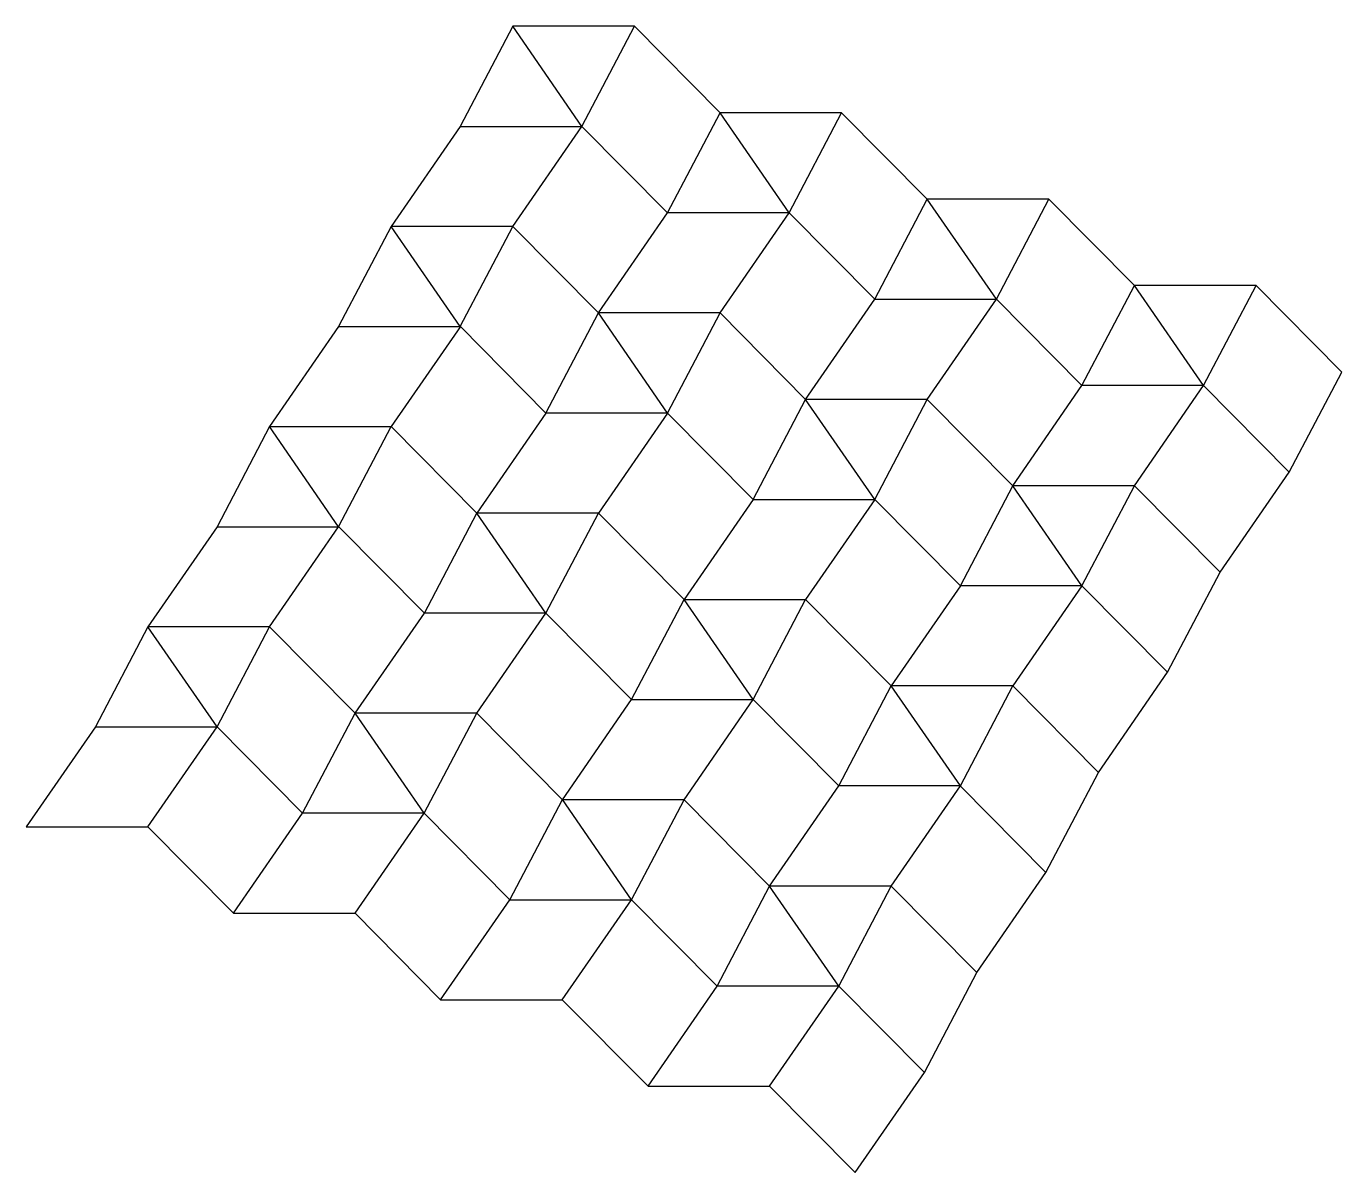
# Model space of a CAD drawing. Extents: x -40 to 68, y -94 to 0.
import ezdxf

# ---------------------------------------------------------------- set-up
doc = ezdxf.new("R2010")
doc.units = 0
for name, color, linetype in [('Mountain', 1, 'Continuous'), ('Outline', 3, 'Continuous'), ('Valley', 5, 'Continuous')]:
    doc.layers.add(name, color=color, linetype=linetype)

msp = doc.modelspace()

# ---------------------------------------------------------------- linework, layer by layer
at = {"layer": 'Mountain', "color": 1}
for p, q in [((12.73, -15.33), (17.04, -7.11)), ((22.73, -15.34), (17.04, -7.11)), ((22.73, -15.34), (27.04, -7.11)), ((-4.32, -8.23), (5.68, -8.23)), ((17.04, -23.56), (22.73, -15.34)), ((22.73, -15.34), (29.76, -22.44)), ((-4.32, -24.68), (-10, -16.46)), ((-4.32, -24.68), (0, -16.46)), ((46.8, -29.54), (51.12, -21.32)), ((56.8, -29.54), (51.12, -21.32)), ((56.8, -29.54), (61.12, -21.32)), ((24.08, -30.67), (29.76, -22.44)), ((29.76, -22.44), (39.76, -22.44)), ((17.04, -23.56), (7.04, -23.56)), ((17.04, -23.56), (24.08, -30.67)), ((-4.31, -24.69), (-9.99, -32.91)), ((2.73, -31.79), (-4.31, -24.69)), ((51.12, -37.77), (56.8, -29.54)), ((63.84, -36.65), (56.8, -29.54)), ((19.76, -38.89), (24.08, -30.67)), ((29.76, -38.89), (24.08, -30.67)), ((29.76, -38.89), (34.08, -30.67)), ((2.72, -31.79), (-2.96, -40.02)), ((12.72, -31.79), (2.72, -31.79)), ((-20, -32.91), (-10, -32.91)), ((-2.96, -40.02), (-9.99, -32.91)), ((51.12, -37.77), (41.12, -37.77)), ((58.16, -44.88), (51.12, -37.77)), ((29.76, -38.89), (24.08, -47.12)), ((36.8, -46), (29.76, -38.89)), ((-7.27, -48.24), (-2.96, -40.02)), ((2.72, -48.24), (-2.96, -40.02)), ((2.72, -48.24), (7.04, -40.02)), ((-24.32, -41.14), (-14.32, -41.14)), ((36.8, -46), (31.11, -54.23)), ((46.8, -46), (36.8, -46)), ((14.08, -47.12), (24.08, -47.12)), ((31.11, -54.23), (24.08, -47.12)), ((-2.96, -56.47), (2.72, -48.24)), ((2.73, -48.25), (9.76, -55.35)), ((-24.32, -57.59), (-30, -49.37)), ((-24.32, -57.59), (-20, -49.37)), ((26.8, -62.45), (31.11, -54.23)), ((36.8, -62.45), (31.11, -54.23)), ((36.8, -62.45), (41.11, -54.23)), ((4.08, -63.58), (9.76, -55.35)), ((9.76, -55.35), (19.76, -55.35)), ((-2.96, -56.47), (-12.96, -56.47)), ((-2.96, -56.47), (4.08, -63.58)), ((-30, -65.82), (-24.32, -57.59)), ((-17.28, -64.7), (-24.32, -57.59)), ((31.11, -70.68), (36.8, -62.45)), ((43.84, -69.56), (36.8, -62.46)), ((-0.24, -71.8), (4.08, -63.57)), ((9.76, -71.8), (4.08, -63.57)), ((9.76, -71.8), (14.08, -63.58)), ((-22.96, -72.92), (-17.28, -64.7)), ((-7.28, -64.7), (-17.28, -64.7)), ((31.11, -70.68), (21.11, -70.68)), ((38.16, -77.79), (31.12, -70.68)), ((4.07, -80.03), (9.76, -71.8)), ((16.8, -78.91), (9.76, -71.8)), ((11.12, -87.14), (16.8, -78.91)), ((26.8, -78.91), (16.8, -78.91))]:
    msp.add_line(p, q, dxfattribs=at)
at = {"layer": 'Outline', "color": 3}
msp.add_lwpolyline([(10, 0), (0, 0), (-4.32, -8.23), (-10, -16.46), (-14.32, -24.68), (-20, -32.91), (-24.32, -41.14), (-30, -49.37), (-34.32, -57.59), (-40, -65.82), (-30, -65.82), (-22.96, -72.92), (-12.96, -72.92), (-5.93, -80.03), (4.07, -80.03), (11.12, -87.14), (21.12, -87.14), (28.16, -94.24), (33.84, -86.02), (38.16, -77.79), (43.84, -69.56), (48.16, -61.33), (53.84, -53.1), (58.16, -44.88), (63.84, -36.65), (68.16, -28.42), (61.12, -21.32), (51.12, -21.32), (44.08, -14.21), (34.08, -14.21), (27.04, -7.11), (17.04, -7.11)], close=True, dxfattribs=at)
at = {"layer": 'Valley', "color": 5}
for p, q in [((5.68, -8.23), (0, 0)), ((5.68, -8.23), (10, 0)), ((0, -16.46), (5.68, -8.23)), ((12.73, -15.33), (5.69, -8.23)), ((29.76, -22.44), (34.08, -14.21)), ((39.76, -22.44), (34.08, -14.21)), ((39.76, -22.44), (44.08, -14.21)), ((7.04, -23.56), (12.73, -15.33)), ((22.73, -15.34), (12.73, -15.33)), ((0, -16.46), (-10, -16.46)), ((7.04, -23.56), (0, -16.46)), ((34.08, -30.67), (39.76, -22.44)), ((46.8, -29.54), (39.76, -22.44)), ((2.73, -31.79), (7.04, -23.56)), ((12.72, -31.79), (7.04, -23.56)), ((12.72, -31.79), (17.04, -23.56)), ((-14.32, -24.68), (-4.32, -24.68)), ((41.12, -37.77), (46.8, -29.54)), ((56.8, -29.54), (46.8, -29.54)), ((34.08, -30.67), (24.08, -30.67)), ((41.12, -37.77), (34.08, -30.67)), ((12.73, -31.79), (7.04, -40.02)), ((12.73, -31.79), (19.76, -38.89)), ((-14.32, -41.14), (-20, -32.91)), ((-14.32, -41.14), (-10, -32.91)), ((36.8, -46), (41.12, -37.77)), ((46.8, -46), (41.12, -37.77)), ((46.8, -46), (51.12, -37.77)), ((19.76, -38.89), (14.08, -47.12)), ((19.76, -38.89), (29.76, -38.89)), ((7.04, -40.02), (-2.96, -40.02)), ((7.04, -40.02), (14.08, -47.12)), ((-20, -49.37), (-14.32, -41.14)), ((-7.27, -48.24), (-14.31, -41.14)), ((46.8, -46), (41.12, -54.23)), ((53.84, -53.1), (46.8, -46)), ((9.76, -55.35), (14.08, -47.12)), ((19.76, -55.35), (14.08, -47.12)), ((19.76, -55.35), (24.08, -47.12)), ((-12.96, -56.47), (-7.27, -48.24)), ((2.72, -48.24), (-7.28, -48.24)), ((-20, -49.37), (-30, -49.37)), ((-12.96, -56.47), (-20, -49.37)), ((41.11, -54.23), (31.11, -54.23)), ((48.16, -61.33), (41.12, -54.23)), ((14.08, -63.58), (19.76, -55.35)), ((26.8, -62.45), (19.76, -55.35)), ((-17.28, -64.7), (-12.96, -56.47)), ((-7.28, -64.7), (-12.96, -56.47)), ((-7.28, -64.7), (-2.96, -56.47)), ((-34.32, -57.59), (-24.32, -57.59)), ((21.11, -70.68), (26.8, -62.45)), ((36.8, -62.45), (26.8, -62.45)), ((14.08, -63.58), (4.08, -63.58)), ((21.11, -70.68), (14.08, -63.58)), ((-12.96, -72.92), (-7.28, -64.7)), ((-7.28, -64.7), (-0.24, -71.8)), ((16.8, -78.91), (21.11, -70.68)), ((26.8, -78.91), (21.11, -70.68)), ((26.8, -78.91), (31.11, -70.68)), ((-5.93, -80.03), (-0.24, -71.8)), ((-0.24, -71.8), (9.76, -71.8)), ((21.12, -87.14), (26.8, -78.91)), ((33.84, -86.02), (26.8, -78.91))]:
    msp.add_line(p, q, dxfattribs=at)

doc.saveas('drawing.dxf')
